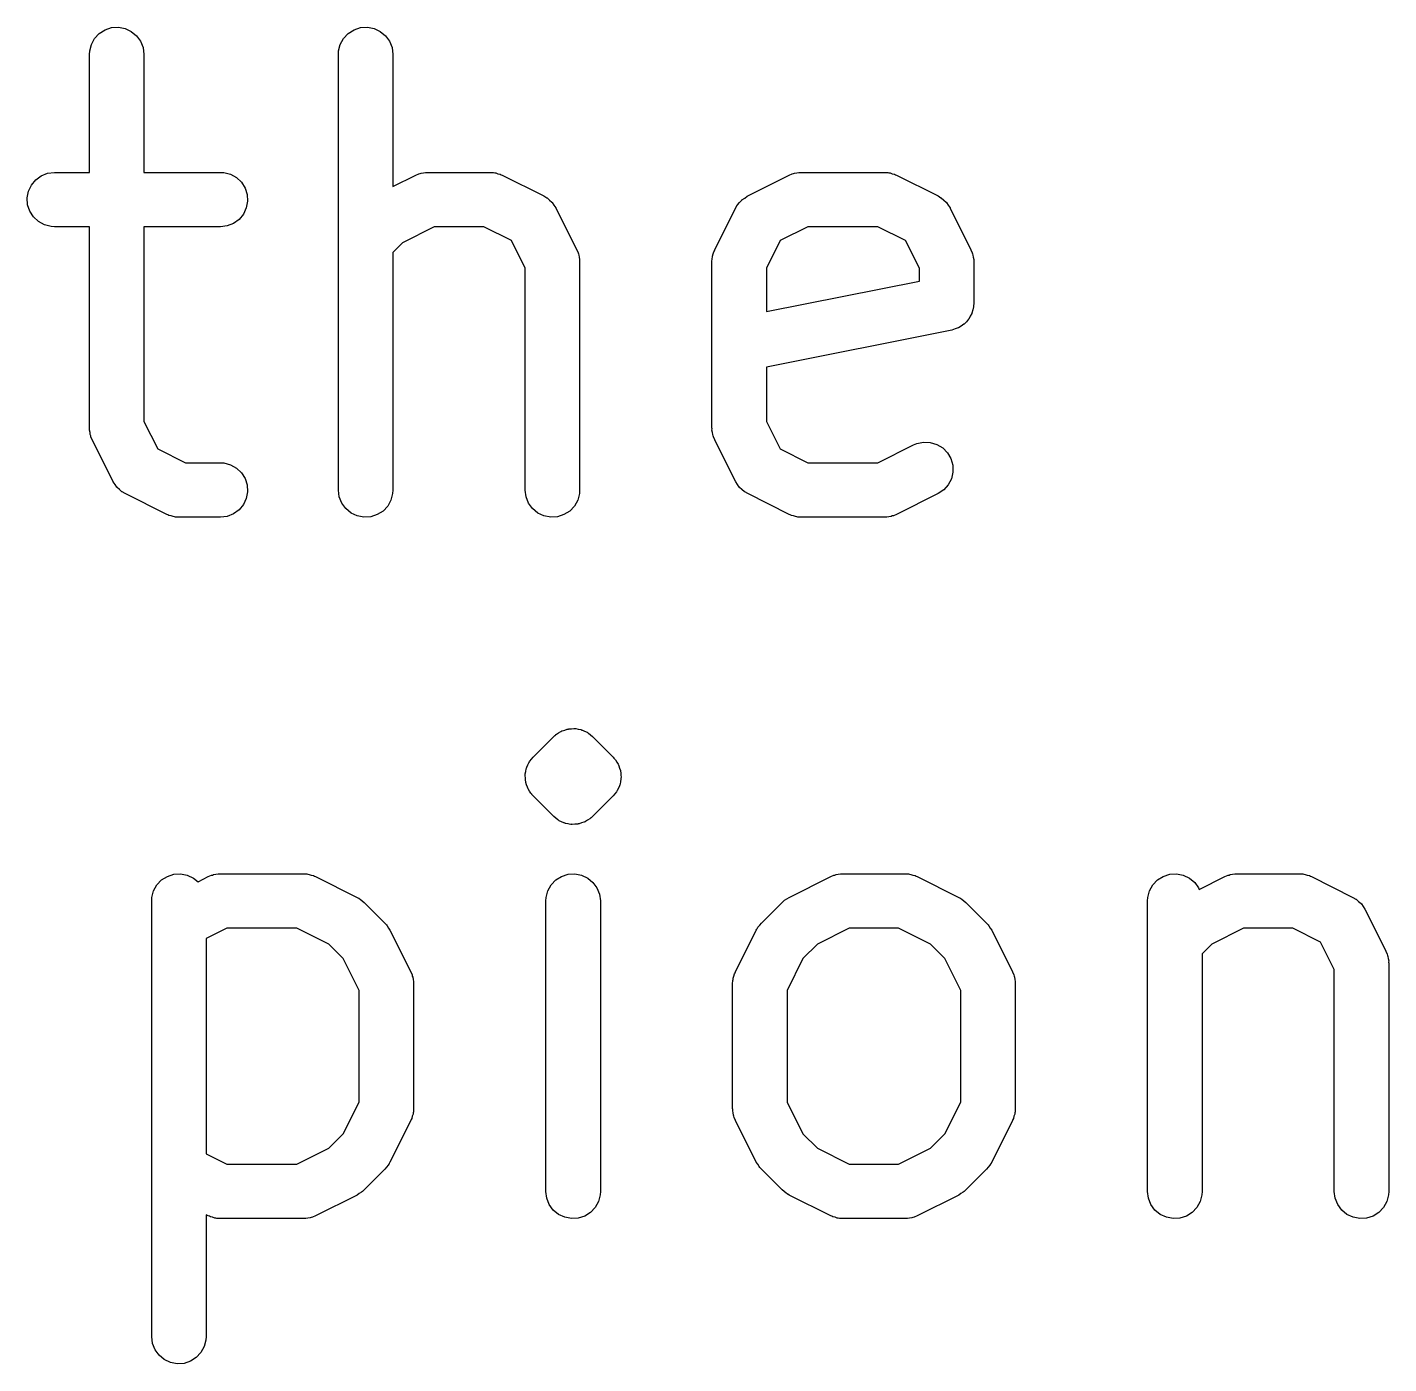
# Model space of a CAD drawing. Extents: x 89 to 416, y -221 to -186.
# Drawn here: x 384.33 to 416.08, y -217.46 to -186.28 of the extents above; entities that cross this region are included whole.
import ezdxf

# ---------------------------------------------------------------- set-up
doc = ezdxf.new("R2010")
doc.units = 0
doc.layers.add('BLACK', color=7, linetype='CONTINUOUS')

msp = doc.modelspace()

# ---------------------------------------------------------------- linework, layer by layer
at = {"layer": 'BLACK', "linetype": 'CONTINUOUS'}
for p, q in [((386.008, -186.428), (386.142, -186.343)), ((386.142, -186.343), (386.294, -186.294)), ((386.294, -186.294), (386.452, -186.284)), ((386.452, -186.284), (386.609, -186.313)), ((386.609, -186.313), (386.753, -186.381)), ((391.814, -186.428), (391.948, -186.343)), ((391.948, -186.343), (392.099, -186.294)), ((392.099, -186.294), (392.258, -186.284)), ((392.258, -186.284), (392.415, -186.313)), ((392.415, -186.313), (392.559, -186.381)), ((385.783, -186.838), (385.822, -186.684)), ((385.822, -186.684), (385.899, -186.544)), ((385.899, -186.544), (386.008, -186.428)), ((386.753, -186.381), (386.876, -186.483)), ((386.876, -186.483), (386.969, -186.611)), ((386.969, -186.611), (387.028, -186.759)), ((391.588, -186.838), (391.628, -186.684)), ((391.628, -186.684), (391.705, -186.544)), ((391.705, -186.544), (391.814, -186.428)), ((392.559, -186.381), (392.681, -186.483)), ((392.681, -186.483), (392.775, -186.611)), ((392.775, -186.611), (392.833, -186.759)), ((385.778, -186.917), (385.783, -186.838)), ((385.778, -189.669), (385.778, -186.917)), ((387.028, -186.759), (387.048, -186.917)), ((387.048, -186.917), (387.048, -189.669)), ((391.583, -186.917), (391.588, -186.838)), ((391.583, -197.077), (391.583, -186.917)), ((392.833, -186.759), (392.853, -186.917)), ((392.853, -186.917), (392.853, -190.002)), ((384.425, -189.964), (384.527, -189.841)), ((384.527, -189.841), (384.655, -189.748)), ((384.655, -189.748), (384.803, -189.689)), ((384.803, -189.689), (384.961, -189.669)), ((384.961, -189.669), (385.778, -189.669)), ((387.048, -189.669), (388.832, -189.669)), ((388.832, -189.669), (388.911, -189.674)), ((388.911, -189.674), (389.065, -189.714)), ((389.065, -189.714), (389.205, -189.79)), ((389.205, -189.79), (389.321, -189.899)), ((392.853, -190.002), (393.386, -189.736)), ((393.386, -189.736), (393.459, -189.705)), ((393.459, -189.705), (393.486, -189.699)), ((393.486, -189.699), (393.512, -189.689)), ((393.512, -189.689), (393.564, -189.682)), ((393.564, -189.682), (393.615, -189.671)), ((393.615, -189.671), (393.642, -189.673)), ((393.642, -189.673), (393.67, -189.669)), ((393.67, -189.669), (395.121, -189.669)), ((395.121, -189.669), (395.201, -189.674)), ((395.201, -189.674), (395.228, -189.681)), ((395.228, -189.681), (395.255, -189.683)), ((395.255, -189.683), (395.304, -189.701)), ((395.304, -189.701), (395.355, -189.714)), ((395.355, -189.714), (395.379, -189.727)), ((395.379, -189.727), (395.405, -189.736)), ((395.405, -189.736), (396.373, -190.22)), ((401.127, -190.22), (402.094, -189.736)), ((402.094, -189.736), (402.168, -189.705)), ((402.168, -189.705), (402.195, -189.699)), ((402.195, -189.699), (402.22, -189.689)), ((402.22, -189.689), (402.272, -189.682)), ((402.272, -189.682), (402.323, -189.671)), ((402.323, -189.671), (402.351, -189.673)), ((402.351, -189.673), (402.378, -189.669)), ((402.378, -189.669), (404.314, -189.669)), ((404.314, -189.669), (404.393, -189.674)), ((404.393, -189.674), (404.42, -189.681)), ((404.42, -189.681), (404.447, -189.683)), ((404.447, -189.683), (404.497, -189.701)), ((404.497, -189.701), (404.547, -189.714)), ((404.547, -189.714), (404.572, -189.727)), ((404.572, -189.727), (404.598, -189.736)), ((404.598, -189.736), (405.565, -190.22)), ((384.327, -190.264), (384.357, -190.108)), ((384.357, -190.108), (384.425, -189.964)), ((389.321, -189.899), (389.406, -190.034)), ((389.406, -190.034), (389.455, -190.185)), ((384.337, -190.423), (384.327, -190.264)), ((384.387, -190.574), (384.337, -190.423)), ((389.465, -190.344), (389.436, -190.5)), ((389.455, -190.185), (389.465, -190.344)), ((396.373, -190.22), (396.442, -190.26)), ((396.442, -190.26), (396.445, -190.263)), ((396.445, -190.263), (396.45, -190.265)), ((396.45, -190.265), (396.505, -190.315)), ((396.505, -190.315), (396.562, -190.364)), ((396.562, -190.364), (396.565, -190.368)), ((396.565, -190.368), (396.568, -190.372)), ((396.568, -190.372), (396.61, -190.434)), ((396.61, -190.434), (396.652, -190.495)), ((400.843, -190.504), (400.883, -190.435)), ((400.883, -190.435), (400.886, -190.431)), ((400.886, -190.431), (400.888, -190.427)), ((400.888, -190.427), (400.938, -190.371)), ((400.938, -190.371), (400.987, -190.315)), ((400.987, -190.315), (400.991, -190.312)), ((400.991, -190.312), (400.994, -190.308)), ((400.994, -190.308), (401.057, -190.267)), ((401.057, -190.267), (401.118, -190.224)), ((401.118, -190.224), (401.123, -190.223)), ((401.123, -190.223), (401.127, -190.22)), ((405.565, -190.22), (405.634, -190.26)), ((405.634, -190.26), (405.638, -190.263)), ((405.638, -190.263), (405.642, -190.265)), ((405.642, -190.265), (405.698, -190.315)), ((405.698, -190.315), (405.754, -190.364)), ((405.754, -190.364), (405.757, -190.368)), ((405.757, -190.368), (405.761, -190.372)), ((405.761, -190.372), (405.802, -190.434)), ((405.802, -190.434), (405.845, -190.495)), ((384.472, -190.709), (384.387, -190.574)), ((384.588, -190.818), (384.472, -190.709)), ((389.266, -190.767), (389.138, -190.861)), ((389.368, -190.644), (389.266, -190.767)), ((389.436, -190.5), (389.368, -190.644)), ((396.652, -190.495), (396.654, -190.5)), ((396.654, -190.5), (396.657, -190.504)), ((396.657, -190.504), (397.141, -191.472)), ((400.359, -191.472), (400.843, -190.504)), ((405.845, -190.495), (405.846, -190.5)), ((405.846, -190.5), (405.849, -190.504)), ((405.849, -190.504), (406.333, -191.472)), ((384.727, -190.894), (384.588, -190.818)), ((384.882, -190.934), (384.727, -190.894)), ((384.961, -190.939), (384.882, -190.934)), ((385.778, -190.939), (384.961, -190.939)), ((385.778, -195.626), (385.778, -190.939)), ((388.832, -190.939), (387.048, -190.939)), ((387.048, -190.939), (387.048, -195.476)), ((388.99, -190.919), (388.832, -190.939)), ((389.138, -190.861), (388.99, -190.919)), ((393.82, -190.939), (393.078, -191.31)), ((394.971, -190.939), (393.82, -190.939)), ((395.616, -191.261), (394.971, -190.939)), ((402.528, -190.939), (401.884, -191.261)), ((404.164, -190.939), (402.528, -190.939)), ((404.808, -191.261), (404.164, -190.939)), ((393.078, -191.31), (392.853, -191.535)), ((395.938, -191.905), (395.616, -191.261)), ((401.884, -191.261), (401.562, -191.905)), ((405.13, -191.905), (404.808, -191.261)), ((392.853, -191.535), (392.853, -197.077)), ((397.141, -191.472), (397.172, -191.545)), ((397.172, -191.545), (397.178, -191.572)), ((397.178, -191.572), (397.188, -191.598)), ((397.188, -191.598), (397.194, -191.649)), ((397.194, -191.649), (397.205, -191.701)), ((397.205, -191.701), (397.204, -191.728)), ((397.204, -191.728), (397.208, -191.755)), ((397.208, -191.755), (397.208, -197.077)), ((400.292, -191.755), (400.297, -191.676)), ((400.292, -195.626), (400.292, -191.755)), ((400.297, -191.676), (400.304, -191.649)), ((400.304, -191.649), (400.306, -191.622)), ((400.306, -191.622), (400.323, -191.572)), ((400.323, -191.572), (400.336, -191.522)), ((400.336, -191.522), (400.35, -191.498)), ((400.35, -191.498), (400.359, -191.472)), ((406.333, -191.472), (406.364, -191.545)), ((406.364, -191.545), (406.37, -191.572)), ((406.37, -191.572), (406.38, -191.598)), ((406.38, -191.598), (406.387, -191.649)), ((406.387, -191.649), (406.398, -191.701)), ((406.398, -191.701), (406.397, -191.728)), ((406.397, -191.728), (406.4, -191.755)), ((406.4, -191.755), (406.4, -192.723)), ((395.938, -197.077), (395.938, -191.905)), ((401.562, -191.905), (401.562, -192.916)), ((405.13, -192.203), (405.13, -191.905)), ((401.562, -192.916), (405.13, -192.203)), ((406.318, -193.024), (406.282, -193.092)), ((406.355, -192.957), (406.318, -193.024)), ((406.356, -192.954), (406.355, -192.957)), ((406.357, -192.952), (406.356, -192.954)), ((406.376, -192.877), (406.357, -192.952)), ((406.395, -192.803), (406.376, -192.877)), ((406.396, -192.797), (406.395, -192.799)), ((406.395, -192.799), (406.395, -192.803)), ((406.4, -192.723), (406.396, -192.792)), ((406.396, -192.792), (406.396, -192.797)), ((405.89, -193.346), (401.562, -194.211)), ((405.962, -193.321), (405.89, -193.346)), ((406.035, -193.298), (405.962, -193.321)), ((406.038, -193.296), (406.035, -193.298)), ((406.04, -193.295), (406.038, -193.296)), ((406.105, -193.254), (406.04, -193.295)), ((406.17, -193.212), (406.105, -193.254)), ((406.172, -193.21), (406.17, -193.212)), ((406.174, -193.209), (406.172, -193.21)), ((406.226, -193.152), (406.174, -193.209)), ((406.279, -193.096), (406.226, -193.152)), ((406.28, -193.094), (406.279, -193.096)), ((406.282, -193.092), (406.28, -193.094)), ((401.562, -194.211), (401.562, -195.476)), ((387.048, -195.476), (387.37, -196.12)), ((401.562, -195.476), (401.884, -196.12)), ((385.781, -195.653), (385.778, -195.626)), ((385.78, -195.681), (385.781, -195.653)), ((385.791, -195.732), (385.78, -195.681)), ((385.798, -195.784), (385.791, -195.732)), ((385.808, -195.81), (385.798, -195.784)), ((385.814, -195.837), (385.808, -195.81)), ((385.845, -195.91), (385.814, -195.837)), ((400.295, -195.653), (400.292, -195.626)), ((400.294, -195.681), (400.295, -195.653)), ((400.305, -195.732), (400.294, -195.681)), ((400.312, -195.784), (400.305, -195.732)), ((400.322, -195.81), (400.312, -195.784)), ((400.328, -195.837), (400.322, -195.81)), ((400.359, -195.91), (400.328, -195.837)), ((386.328, -196.878), (385.845, -195.91)), ((387.37, -196.12), (388.014, -196.442)), ((400.843, -196.878), (400.359, -195.91)), ((401.884, -196.12), (402.528, -196.442)), ((404.164, -196.442), (404.997, -196.026)), ((404.997, -196.026), (405.071, -195.995)), ((405.071, -195.995), (405.226, -195.961)), ((405.226, -195.961), (405.385, -195.967)), ((405.385, -195.967), (405.538, -196.013)), ((405.538, -196.013), (405.674, -196.095)), ((405.674, -196.095), (405.786, -196.208)), ((405.786, -196.208), (405.866, -196.346)), ((388.014, -196.442), (388.832, -196.442)), ((388.832, -196.442), (388.911, -196.447)), ((388.911, -196.447), (389.065, -196.487)), ((389.065, -196.487), (389.205, -196.564)), ((402.528, -196.442), (404.164, -196.442)), ((405.866, -196.346), (405.909, -196.499)), ((405.909, -196.499), (405.913, -196.658)), ((389.205, -196.564), (389.321, -196.673)), ((389.321, -196.673), (389.406, -196.807)), ((389.406, -196.807), (389.455, -196.958)), ((405.877, -196.813), (405.804, -196.954)), ((405.913, -196.658), (405.877, -196.813)), ((386.331, -196.882), (386.328, -196.878)), ((386.333, -196.886), (386.331, -196.882)), ((386.375, -196.948), (386.333, -196.886)), ((386.417, -197.01), (386.375, -196.948)), ((386.421, -197.013), (386.417, -197.01)), ((386.423, -197.017), (386.421, -197.013)), ((386.48, -197.066), (386.423, -197.017)), ((386.536, -197.116), (386.48, -197.066)), ((386.54, -197.118), (386.536, -197.116)), ((386.544, -197.121), (386.54, -197.118)), ((386.612, -197.162), (386.544, -197.121)), ((389.465, -197.117), (389.436, -197.274)), ((389.455, -196.958), (389.465, -197.117)), ((391.603, -197.235), (391.583, -197.077)), ((392.848, -197.157), (392.809, -197.311)), ((392.853, -197.077), (392.848, -197.157)), ((395.958, -197.235), (395.938, -197.077)), ((397.203, -197.157), (397.163, -197.311)), ((397.208, -197.077), (397.203, -197.157)), ((400.845, -196.882), (400.843, -196.878)), ((400.847, -196.886), (400.845, -196.882)), ((400.89, -196.948), (400.847, -196.886)), ((400.931, -197.01), (400.89, -196.948)), ((400.935, -197.013), (400.931, -197.01)), ((400.938, -197.017), (400.935, -197.013)), ((400.994, -197.066), (400.938, -197.017)), ((401.05, -197.116), (400.994, -197.066)), ((401.054, -197.118), (401.05, -197.116)), ((401.058, -197.121), (401.054, -197.118)), ((401.127, -197.162), (401.058, -197.121)), ((405.697, -197.073), (405.565, -197.162)), ((405.804, -196.954), (405.697, -197.073)), ((387.58, -197.645), (386.612, -197.162)), ((389.368, -197.418), (389.266, -197.54)), ((389.436, -197.274), (389.368, -197.418)), ((391.662, -197.383), (391.603, -197.235)), ((391.755, -197.512), (391.662, -197.383)), ((392.732, -197.451), (392.623, -197.567)), ((392.809, -197.311), (392.732, -197.451)), ((396.016, -197.383), (395.958, -197.235)), ((396.11, -197.512), (396.016, -197.383)), ((397.086, -197.451), (396.977, -197.567)), ((397.163, -197.311), (397.086, -197.451)), ((402.094, -197.645), (401.127, -197.162)), ((405.565, -197.162), (404.598, -197.645)), ((387.606, -197.655), (387.58, -197.645)), ((387.63, -197.668), (387.606, -197.655)), ((387.681, -197.681), (387.63, -197.668)), ((387.73, -197.698), (387.681, -197.681)), ((387.758, -197.701), (387.73, -197.698)), ((387.784, -197.707), (387.758, -197.701)), ((387.864, -197.712), (387.784, -197.707)), ((388.832, -197.712), (387.864, -197.712)), ((388.99, -197.692), (388.832, -197.712)), ((389.138, -197.634), (388.99, -197.692)), ((389.266, -197.54), (389.138, -197.634)), ((391.878, -197.614), (391.755, -197.512)), ((392.022, -197.681), (391.878, -197.614)), ((392.178, -197.711), (392.022, -197.681)), ((392.337, -197.701), (392.178, -197.711)), ((392.489, -197.652), (392.337, -197.701)), ((392.623, -197.567), (392.489, -197.652)), ((396.232, -197.614), (396.11, -197.512)), ((396.376, -197.681), (396.232, -197.614)), ((396.533, -197.711), (396.376, -197.681)), ((396.692, -197.701), (396.533, -197.711)), ((396.843, -197.652), (396.692, -197.701)), ((396.977, -197.567), (396.843, -197.652)), ((402.12, -197.655), (402.094, -197.645)), ((402.145, -197.668), (402.12, -197.655)), ((402.195, -197.681), (402.145, -197.668)), ((402.245, -197.698), (402.195, -197.681)), ((402.272, -197.701), (402.245, -197.698)), ((402.299, -197.707), (402.272, -197.701)), ((402.378, -197.712), (402.299, -197.707)), ((404.314, -197.712), (402.378, -197.712)), ((404.341, -197.709), (404.314, -197.712)), ((404.369, -197.71), (404.341, -197.709)), ((404.42, -197.699), (404.369, -197.71)), ((404.471, -197.692), (404.42, -197.699)), ((404.497, -197.682), (404.471, -197.692)), ((404.524, -197.676), (404.497, -197.682)), ((404.598, -197.645), (404.524, -197.676)), ((396.124, -203.31), (396.607, -202.826)), ((396.607, -202.826), (396.63, -202.806)), ((396.63, -202.806), (396.636, -202.799)), ((396.636, -202.799), (396.645, -202.793)), ((396.645, -202.793), (396.652, -202.786)), ((396.645, -202.793), (396.645, -202.793)), ((396.652, -202.786), (396.657, -202.782)), ((396.657, -202.782), (396.667, -202.773)), ((396.667, -202.773), (396.719, -202.743)), ((396.719, -202.743), (396.768, -202.709)), ((396.768, -202.709), (396.778, -202.706)), ((396.778, -202.706), (396.786, -202.7)), ((396.786, -202.7), (396.796, -202.697)), ((396.796, -202.697), (396.804, -202.692)), ((396.804, -202.692), (396.862, -202.676)), ((396.862, -202.676), (396.918, -202.655)), ((396.918, -202.655), (396.928, -202.654)), ((396.928, -202.654), (396.937, -202.651)), ((396.937, -202.651), (396.947, -202.651)), ((396.947, -202.651), (396.957, -202.648)), ((396.957, -202.648), (397.017, -202.646)), ((397.017, -202.646), (397.076, -202.64)), ((397.076, -202.64), (397.086, -202.642)), ((397.086, -202.642), (397.096, -202.641)), ((397.096, -202.641), (397.106, -202.643)), ((397.106, -202.643), (397.116, -202.643)), ((397.116, -202.643), (397.175, -202.656)), ((397.175, -202.656), (397.234, -202.665)), ((397.234, -202.665), (397.243, -202.669)), ((397.243, -202.669), (397.253, -202.671)), ((397.253, -202.671), (397.262, -202.675)), ((397.262, -202.675), (397.272, -202.678)), ((397.272, -202.678), (397.325, -202.705)), ((397.325, -202.705), (397.38, -202.728)), ((397.38, -202.728), (397.388, -202.735)), ((397.388, -202.735), (397.397, -202.739)), ((397.397, -202.739), (397.404, -202.745)), ((397.404, -202.745), (397.413, -202.75)), ((397.413, -202.75), (397.458, -202.789)), ((397.458, -202.789), (397.505, -202.826)), ((397.505, -202.826), (397.989, -203.31)), ((395.975, -203.544), (396.002, -203.49)), ((396.002, -203.49), (396.026, -203.436)), ((396.026, -203.436), (396.038, -203.42)), ((396.038, -203.42), (396.047, -203.402)), ((396.047, -203.402), (396.087, -203.357)), ((396.087, -203.357), (396.124, -203.31)), ((397.989, -203.31), (398.009, -203.332)), ((398.009, -203.332), (398.017, -203.339)), ((398.017, -203.339), (398.022, -203.347)), ((398.022, -203.347), (398.042, -203.37)), ((398.042, -203.37), (398.072, -203.421)), ((398.072, -203.421), (398.106, -203.471)), ((398.106, -203.471), (398.113, -203.489)), ((398.113, -203.489), (398.123, -203.507)), ((398.123, -203.507), (398.14, -203.564)), ((395.938, -203.739), (395.941, -203.719)), ((395.944, -203.798), (395.938, -203.739)), ((395.94, -203.699), (395.953, -203.641)), ((395.941, -203.719), (395.94, -203.699)), ((395.945, -203.858), (395.944, -203.798)), ((395.953, -203.641), (395.963, -203.582)), ((395.963, -203.582), (395.971, -203.563)), ((395.971, -203.563), (395.975, -203.544)), ((398.14, -203.564), (398.16, -203.62)), ((398.172, -203.819), (398.159, -203.877)), ((398.16, -203.62), (398.162, -203.64)), ((398.162, -203.64), (398.167, -203.659)), ((398.167, -203.659), (398.169, -203.719)), ((398.169, -203.719), (398.175, -203.779)), ((398.175, -203.779), (398.172, -203.799)), ((398.172, -203.799), (398.172, -203.819)), ((395.951, -203.877), (395.945, -203.858)), ((395.953, -203.897), (395.951, -203.877)), ((395.973, -203.954), (395.953, -203.897)), ((395.99, -204.011), (395.973, -203.954)), ((396, -204.028), (395.99, -204.011)), ((396.007, -204.047), (396, -204.028)), ((396.04, -204.097), (396.007, -204.047)), ((396.071, -204.148), (396.04, -204.097)), ((398.065, -204.116), (398.026, -204.161)), ((398.075, -204.098), (398.065, -204.116)), ((398.087, -204.082), (398.075, -204.098)), ((398.111, -204.027), (398.087, -204.082)), ((398.138, -203.974), (398.111, -204.027)), ((398.142, -203.954), (398.138, -203.974)), ((398.15, -203.936), (398.142, -203.954)), ((398.159, -203.877), (398.15, -203.936)), ((396.091, -204.17), (396.071, -204.148)), ((396.096, -204.179), (396.091, -204.17)), ((396.104, -204.185), (396.096, -204.179)), ((396.124, -204.208), (396.104, -204.185)), ((396.607, -204.692), (396.124, -204.208)), ((397.989, -204.208), (397.505, -204.692)), ((398.026, -204.161), (397.989, -204.208)), ((396.655, -204.728), (396.607, -204.692)), ((396.7, -204.768), (396.655, -204.728)), ((396.708, -204.772), (396.7, -204.768)), ((396.716, -204.779), (396.708, -204.772)), ((396.725, -204.783), (396.716, -204.779)), ((397.394, -204.775), (397.345, -204.808)), ((397.446, -204.744), (397.394, -204.775)), ((397.456, -204.735), (397.446, -204.744)), ((397.461, -204.732), (397.456, -204.735)), ((397.468, -204.725), (397.461, -204.732)), ((397.476, -204.719), (397.468, -204.725)), ((397.468, -204.725), (397.468, -204.725)), ((397.483, -204.711), (397.476, -204.719)), ((397.505, -204.692), (397.483, -204.711)), ((396.733, -204.789), (396.725, -204.783)), ((396.788, -204.813), (396.733, -204.789)), ((396.841, -204.84), (396.788, -204.813)), ((396.851, -204.842), (396.841, -204.84)), ((396.86, -204.847), (396.851, -204.842)), ((396.87, -204.848), (396.86, -204.847)), ((396.879, -204.852), (396.87, -204.848)), ((396.938, -204.862), (396.879, -204.852)), ((396.997, -204.875), (396.938, -204.862)), ((397.007, -204.874), (396.997, -204.875)), ((397.017, -204.876), (397.007, -204.874)), ((397.027, -204.876), (397.017, -204.876)), ((397.036, -204.877), (397.027, -204.876)), ((397.096, -204.872), (397.036, -204.877)), ((397.156, -204.87), (397.096, -204.872)), ((397.165, -204.867), (397.156, -204.87)), ((397.175, -204.866), (397.165, -204.867)), ((397.185, -204.863), (397.175, -204.866)), ((397.195, -204.862), (397.185, -204.863)), ((397.251, -204.842), (397.195, -204.862)), ((397.309, -204.825), (397.251, -204.842)), ((397.317, -204.82), (397.309, -204.825)), ((397.327, -204.817), (397.317, -204.82)), ((397.335, -204.812), (397.327, -204.817)), ((397.345, -204.808), (397.335, -204.812)), ((387.594, -206.087), (387.745, -206.038)), ((387.745, -206.038), (387.904, -206.028)), ((387.904, -206.028), (388.06, -206.058)), ((388.648, -206.057), (388.674, -206.047)), ((388.674, -206.047), (388.726, -206.04)), ((388.726, -206.04), (388.777, -206.029)), ((388.777, -206.029), (388.804, -206.03)), ((388.804, -206.03), (388.832, -206.027)), ((388.832, -206.027), (390.767, -206.027)), ((390.767, -206.027), (390.846, -206.032)), ((390.846, -206.032), (390.873, -206.039)), ((390.873, -206.039), (390.901, -206.041)), ((390.901, -206.041), (390.95, -206.058)), ((396.786, -206.087), (396.937, -206.038)), ((396.937, -206.038), (397.096, -206.028)), ((397.096, -206.028), (397.253, -206.058)), ((403.162, -206.057), (403.188, -206.047)), ((403.188, -206.047), (403.24, -206.04)), ((403.24, -206.04), (403.291, -206.029)), ((403.291, -206.029), (403.319, -206.03)), ((403.319, -206.03), (403.346, -206.027)), ((403.346, -206.027), (404.797, -206.027)), ((404.797, -206.027), (404.877, -206.032)), ((404.877, -206.032), (404.904, -206.039)), ((404.904, -206.039), (404.931, -206.041)), ((404.931, -206.041), (404.981, -206.058)), ((410.817, -206.087), (410.968, -206.038)), ((410.968, -206.038), (411.127, -206.028)), ((411.127, -206.028), (411.283, -206.058)), ((412.355, -206.057), (412.38, -206.047)), ((412.38, -206.047), (412.432, -206.04)), ((412.432, -206.04), (412.483, -206.029)), ((412.483, -206.029), (412.511, -206.03)), ((412.511, -206.03), (412.538, -206.027)), ((412.538, -206.027), (413.99, -206.027)), ((413.99, -206.027), (414.069, -206.032)), ((414.069, -206.032), (414.096, -206.039)), ((414.096, -206.039), (414.124, -206.041)), ((414.124, -206.041), (414.173, -206.058)), ((387.274, -206.428), (387.35, -206.288)), ((387.35, -206.288), (387.459, -206.172)), ((387.459, -206.172), (387.594, -206.087)), ((388.06, -206.058), (388.204, -206.126)), ((388.204, -206.126), (388.31, -206.213)), ((388.31, -206.213), (388.548, -206.094)), ((388.548, -206.094), (388.621, -206.063)), ((388.621, -206.063), (388.648, -206.057)), ((390.95, -206.058), (391.001, -206.071)), ((391.001, -206.071), (391.025, -206.085)), ((391.025, -206.085), (391.051, -206.094)), ((391.051, -206.094), (392.019, -206.578)), ((396.466, -206.428), (396.543, -206.288)), ((396.543, -206.288), (396.652, -206.172)), ((396.652, -206.172), (396.786, -206.087)), ((397.253, -206.058), (397.397, -206.126)), ((397.397, -206.126), (397.519, -206.227)), ((397.519, -206.227), (397.613, -206.356)), ((397.613, -206.356), (397.671, -206.504)), ((402.094, -206.578), (403.062, -206.094)), ((403.062, -206.094), (403.135, -206.063)), ((403.135, -206.063), (403.162, -206.057)), ((404.981, -206.058), (405.031, -206.071)), ((405.031, -206.071), (405.055, -206.085)), ((405.055, -206.085), (405.081, -206.094)), ((405.081, -206.094), (406.049, -206.578)), ((410.496, -206.428), (410.573, -206.288)), ((410.573, -206.288), (410.682, -206.172)), ((410.682, -206.172), (410.817, -206.087)), ((411.283, -206.058), (411.427, -206.126)), ((411.427, -206.126), (411.55, -206.227)), ((411.55, -206.227), (411.643, -206.356)), ((411.643, -206.356), (411.658, -206.392)), ((411.658, -206.392), (412.254, -206.094)), ((412.254, -206.094), (412.328, -206.063)), ((412.328, -206.063), (412.355, -206.057)), ((414.173, -206.058), (414.224, -206.071)), ((414.224, -206.071), (414.248, -206.085)), ((414.248, -206.085), (414.274, -206.094)), ((414.274, -206.094), (415.241, -206.578)), ((387.229, -206.662), (387.234, -206.582)), ((387.229, -216.822), (387.229, -206.662)), ((387.234, -206.582), (387.274, -206.428)), ((392.019, -206.578), (392.048, -206.595)), ((392.048, -206.595), (392.058, -206.599)), ((392.058, -206.599), (392.065, -206.605)), ((392.065, -206.605), (392.087, -206.618)), ((392.087, -206.618), (392.134, -206.658)), ((392.134, -206.658), (392.184, -206.696)), ((396.421, -206.662), (396.426, -206.582)), ((396.421, -213.435), (396.421, -206.662)), ((396.426, -206.582), (396.466, -206.428)), ((397.671, -206.504), (397.691, -206.662)), ((397.691, -206.662), (397.691, -213.435)), ((401.929, -206.696), (401.955, -206.674)), ((401.955, -206.674), (401.962, -206.666)), ((401.962, -206.666), (401.97, -206.661)), ((401.97, -206.661), (401.989, -206.644)), ((401.989, -206.644), (402.043, -206.612)), ((402.043, -206.612), (402.094, -206.578)), ((406.049, -206.578), (406.079, -206.595)), ((406.079, -206.595), (406.088, -206.599)), ((406.088, -206.599), (406.096, -206.605)), ((406.096, -206.605), (406.118, -206.618)), ((406.118, -206.618), (406.165, -206.658)), ((406.165, -206.658), (406.214, -206.696)), ((410.452, -206.662), (410.457, -206.582)), ((410.452, -213.435), (410.452, -206.662)), ((410.457, -206.582), (410.496, -206.428)), ((415.241, -206.578), (415.31, -206.618)), ((415.31, -206.618), (415.314, -206.621)), ((415.314, -206.621), (415.318, -206.623)), ((415.318, -206.623), (415.374, -206.673)), ((415.374, -206.673), (415.43, -206.722)), ((392.184, -206.696), (392.667, -207.18)), ((401.446, -207.18), (401.929, -206.696)), ((406.214, -206.696), (406.698, -207.18)), ((415.43, -206.722), (415.433, -206.726)), ((415.433, -206.726), (415.437, -206.729)), ((415.437, -206.729), (415.478, -206.791)), ((415.478, -206.791), (415.521, -206.853)), ((415.521, -206.853), (415.523, -206.857)), ((415.523, -206.857), (415.525, -206.861)), ((415.525, -206.861), (416.009, -207.829)), ((388.982, -207.297), (388.499, -207.538)), ((390.617, -207.297), (388.982, -207.297)), ((391.358, -207.667), (390.617, -207.297)), ((392.667, -207.18), (392.69, -207.206)), ((392.69, -207.206), (392.698, -207.213)), ((392.698, -207.213), (392.703, -207.221)), ((392.703, -207.221), (392.72, -207.24)), ((392.72, -207.24), (392.752, -207.294)), ((392.752, -207.294), (392.786, -207.345)), ((401.327, -207.345), (401.344, -207.316)), ((401.344, -207.316), (401.348, -207.306)), ((401.348, -207.306), (401.354, -207.299)), ((401.354, -207.299), (401.367, -207.276)), ((401.367, -207.276), (401.407, -207.229)), ((401.407, -207.229), (401.446, -207.18)), ((403.496, -207.297), (402.754, -207.667)), ((404.647, -207.297), (403.496, -207.297)), ((405.389, -207.667), (404.647, -207.297)), ((406.698, -207.18), (406.72, -207.206)), ((406.72, -207.206), (406.728, -207.213)), ((406.728, -207.213), (406.733, -207.221)), ((406.733, -207.221), (406.751, -207.24)), ((406.751, -207.24), (406.782, -207.294)), ((406.782, -207.294), (406.817, -207.345)), ((412.688, -207.297), (411.947, -207.667)), ((413.84, -207.297), (412.688, -207.297)), ((414.484, -207.619), (413.84, -207.297)), ((388.499, -207.538), (388.499, -212.559)), ((392.786, -207.345), (393.27, -208.313)), ((400.843, -208.313), (401.327, -207.345)), ((406.817, -207.345), (407.301, -208.313)), ((414.806, -208.263), (414.484, -207.619)), ((391.696, -208.005), (391.358, -207.667)), ((402.754, -207.667), (402.416, -208.005)), ((405.727, -208.005), (405.389, -207.667)), ((411.947, -207.667), (411.722, -207.892)), ((411.722, -207.892), (411.722, -213.435)), ((416.009, -207.829), (416.04, -207.903)), ((416.04, -207.903), (416.046, -207.93)), ((416.046, -207.93), (416.056, -207.955)), ((416.056, -207.955), (416.063, -208.007)), ((392.067, -208.747), (391.696, -208.005)), ((402.416, -208.005), (402.046, -208.747)), ((406.098, -208.747), (405.727, -208.005)), ((414.806, -213.435), (414.806, -208.263)), ((416.063, -208.007), (416.074, -208.058)), ((416.074, -208.058), (416.073, -208.086)), ((416.073, -208.086), (416.076, -208.113)), ((416.076, -208.113), (416.076, -213.435)), ((393.27, -208.313), (393.301, -208.386)), ((393.301, -208.386), (393.307, -208.413)), ((393.307, -208.413), (393.317, -208.439)), ((393.317, -208.439), (393.324, -208.491)), ((393.324, -208.491), (393.335, -208.542)), ((393.335, -208.542), (393.334, -208.57)), ((393.334, -208.57), (393.337, -208.597)), ((400.776, -208.597), (400.781, -208.517)), ((400.781, -208.517), (400.788, -208.491)), ((400.788, -208.491), (400.79, -208.463)), ((400.79, -208.463), (400.807, -208.414)), ((400.807, -208.414), (400.82, -208.363)), ((400.82, -208.363), (400.834, -208.339)), ((400.834, -208.339), (400.843, -208.313)), ((407.301, -208.313), (407.332, -208.386)), ((407.332, -208.386), (407.338, -208.413)), ((407.338, -208.413), (407.348, -208.439)), ((407.348, -208.439), (407.354, -208.491)), ((407.354, -208.491), (407.365, -208.542)), ((407.365, -208.542), (407.364, -208.57)), ((407.364, -208.57), (407.368, -208.597)), ((392.067, -211.35), (392.067, -208.747)), ((393.337, -208.597), (393.337, -211.5)), ((400.776, -211.5), (400.776, -208.597)), ((402.046, -208.747), (402.046, -211.35)), ((406.098, -211.35), (406.098, -208.747)), ((407.368, -208.597), (407.368, -211.5)), ((391.696, -212.091), (392.067, -211.35)), ((402.046, -211.35), (402.416, -212.091)), ((405.727, -212.091), (406.098, -211.35)), ((393.279, -211.758), (393.27, -211.784)), ((393.293, -211.734), (393.279, -211.758)), ((393.306, -211.683), (393.293, -211.734)), ((393.323, -211.634), (393.306, -211.683)), ((393.325, -211.606), (393.323, -211.634)), ((393.332, -211.579), (393.325, -211.606)), ((393.337, -211.5), (393.332, -211.579)), ((400.779, -211.527), (400.776, -211.5)), ((400.778, -211.555), (400.779, -211.527)), ((400.789, -211.606), (400.778, -211.555)), ((400.796, -211.658), (400.789, -211.606)), ((400.806, -211.683), (400.796, -211.658)), ((400.812, -211.71), (400.806, -211.683)), ((400.843, -211.784), (400.812, -211.71)), ((407.31, -211.758), (407.301, -211.784)), ((407.323, -211.734), (407.31, -211.758)), ((407.336, -211.683), (407.323, -211.734)), ((407.353, -211.634), (407.336, -211.683)), ((407.356, -211.606), (407.353, -211.634)), ((407.363, -211.579), (407.356, -211.606)), ((407.368, -211.5), (407.363, -211.579)), ((393.27, -211.784), (392.786, -212.751)), ((401.327, -212.751), (400.843, -211.784)), ((407.301, -211.784), (406.817, -212.751)), ((391.358, -212.429), (391.696, -212.091)), ((402.416, -212.091), (402.754, -212.429)), ((405.389, -212.429), (405.727, -212.091)), ((388.499, -212.559), (388.982, -212.8)), ((390.617, -212.8), (391.358, -212.429)), ((402.754, -212.429), (403.496, -212.8)), ((404.647, -212.8), (405.389, -212.429)), ((388.982, -212.8), (390.617, -212.8)), ((392.667, -212.916), (392.184, -213.4)), ((392.705, -212.867), (392.667, -212.916)), ((392.746, -212.82), (392.705, -212.867)), ((392.759, -212.798), (392.746, -212.82)), ((392.765, -212.791), (392.759, -212.798)), ((392.769, -212.781), (392.765, -212.791)), ((392.786, -212.751), (392.769, -212.781)), ((401.361, -212.803), (401.327, -212.751)), ((401.393, -212.857), (401.361, -212.803)), ((401.41, -212.876), (401.393, -212.857)), ((401.415, -212.884), (401.41, -212.876)), ((401.423, -212.891), (401.415, -212.884)), ((401.446, -212.916), (401.423, -212.891)), ((401.929, -213.4), (401.446, -212.916)), ((403.496, -212.8), (404.647, -212.8)), ((406.698, -212.916), (406.214, -213.4)), ((406.736, -212.867), (406.698, -212.916)), ((406.777, -212.82), (406.736, -212.867)), ((406.79, -212.798), (406.777, -212.82)), ((406.795, -212.791), (406.79, -212.798)), ((406.8, -212.781), (406.795, -212.791)), ((406.817, -212.751), (406.8, -212.781)), ((392.019, -213.519), (391.051, -214.003)), ((392.07, -213.485), (392.019, -213.519)), ((392.124, -213.453), (392.07, -213.485)), ((392.143, -213.436), (392.124, -213.453)), ((392.151, -213.431), (392.143, -213.436)), ((392.158, -213.423), (392.151, -213.431)), ((392.184, -213.4), (392.158, -213.423)), ((396.441, -213.593), (396.421, -213.435)), ((396.5, -213.741), (396.441, -213.593)), ((397.647, -213.669), (397.57, -213.808)), ((397.686, -213.515), (397.647, -213.669)), ((397.691, -213.435), (397.686, -213.515)), ((401.978, -213.438), (401.929, -213.4)), ((402.025, -213.479), (401.978, -213.438)), ((402.048, -213.492), (402.025, -213.479)), ((402.055, -213.498), (402.048, -213.492)), ((402.065, -213.502), (402.055, -213.498)), ((402.094, -213.519), (402.065, -213.502)), ((403.062, -214.003), (402.094, -213.519)), ((406.049, -213.519), (405.081, -214.003)), ((406.101, -213.485), (406.049, -213.519)), ((406.154, -213.453), (406.101, -213.485)), ((406.174, -213.436), (406.154, -213.453)), ((406.181, -213.431), (406.174, -213.436)), ((406.188, -213.423), (406.181, -213.431)), ((406.214, -213.4), (406.188, -213.423)), ((410.472, -213.593), (410.452, -213.435)), ((410.53, -213.741), (410.472, -213.593)), ((411.677, -213.669), (411.601, -213.808)), ((411.717, -213.515), (411.677, -213.669)), ((411.722, -213.435), (411.717, -213.515)), ((414.826, -213.593), (414.806, -213.435)), ((414.885, -213.741), (414.826, -213.593)), ((416.032, -213.669), (415.955, -213.808)), ((416.071, -213.515), (416.032, -213.669)), ((416.076, -213.435), (416.071, -213.515)), ((388.548, -214.003), (388.499, -213.979)), ((388.499, -213.979), (388.499, -216.822)), ((396.594, -213.87), (396.5, -213.741)), ((396.716, -213.971), (396.594, -213.87)), ((396.86, -214.039), (396.716, -213.971)), ((397.461, -213.924), (397.327, -214.01)), ((397.57, -213.808), (397.461, -213.924)), ((410.624, -213.87), (410.53, -213.741)), ((410.747, -213.971), (410.624, -213.87)), ((410.891, -214.039), (410.747, -213.971)), ((411.492, -213.924), (411.357, -214.01)), ((411.601, -213.808), (411.492, -213.924)), ((414.978, -213.87), (414.885, -213.741)), ((415.101, -213.971), (414.978, -213.87)), ((415.245, -214.039), (415.101, -213.971)), ((415.846, -213.924), (415.712, -214.01)), ((415.955, -213.808), (415.846, -213.924)), ((388.574, -214.012), (388.548, -214.003)), ((388.598, -214.025), (388.574, -214.012)), ((388.649, -214.038), (388.598, -214.025)), ((388.698, -214.056), (388.649, -214.038)), ((388.725, -214.058), (388.698, -214.056)), ((388.752, -214.065), (388.725, -214.058)), ((388.832, -214.07), (388.752, -214.065)), ((390.767, -214.07), (388.832, -214.07)), ((390.794, -214.067), (390.767, -214.07)), ((390.822, -214.068), (390.794, -214.067)), ((390.873, -214.057), (390.822, -214.068)), ((390.925, -214.05), (390.873, -214.057)), ((390.95, -214.04), (390.925, -214.05)), ((390.977, -214.034), (390.95, -214.04)), ((391.051, -214.003), (390.977, -214.034)), ((397.017, -214.069), (396.86, -214.039)), ((397.175, -214.059), (397.017, -214.069)), ((397.327, -214.01), (397.175, -214.059)), ((403.088, -214.012), (403.062, -214.003)), ((403.112, -214.025), (403.088, -214.012)), ((403.163, -214.038), (403.112, -214.025)), ((403.212, -214.056), (403.163, -214.038)), ((403.24, -214.058), (403.212, -214.056)), ((403.266, -214.065), (403.24, -214.058)), ((403.346, -214.07), (403.266, -214.065)), ((404.797, -214.07), (403.346, -214.07)), ((404.825, -214.067), (404.797, -214.07)), ((404.852, -214.068), (404.825, -214.067)), ((404.903, -214.057), (404.852, -214.068)), ((404.955, -214.05), (404.903, -214.057)), ((404.981, -214.04), (404.955, -214.05)), ((405.008, -214.034), (404.981, -214.04)), ((405.081, -214.003), (405.008, -214.034)), ((411.047, -214.069), (410.891, -214.039)), ((411.206, -214.059), (411.047, -214.069)), ((411.357, -214.01), (411.206, -214.059)), ((415.401, -214.069), (415.245, -214.039)), ((415.56, -214.059), (415.401, -214.069)), ((415.712, -214.01), (415.56, -214.059)), ((387.249, -216.98), (387.229, -216.822)), ((388.499, -216.822), (388.494, -216.901)), ((387.308, -217.128), (387.249, -216.98)), ((387.401, -217.256), (387.308, -217.128)), ((388.454, -217.055), (388.378, -217.195)), ((388.494, -216.901), (388.454, -217.055)), ((387.524, -217.358), (387.401, -217.256)), ((387.668, -217.426), (387.524, -217.358)), ((387.824, -217.455), (387.668, -217.426)), ((387.983, -217.445), (387.824, -217.455)), ((388.134, -217.396), (387.983, -217.445)), ((388.269, -217.311), (388.134, -217.396)), ((388.378, -217.195), (388.269, -217.311))]:
    msp.add_line(p, q, dxfattribs=at)

doc.saveas('drawing.dxf')
